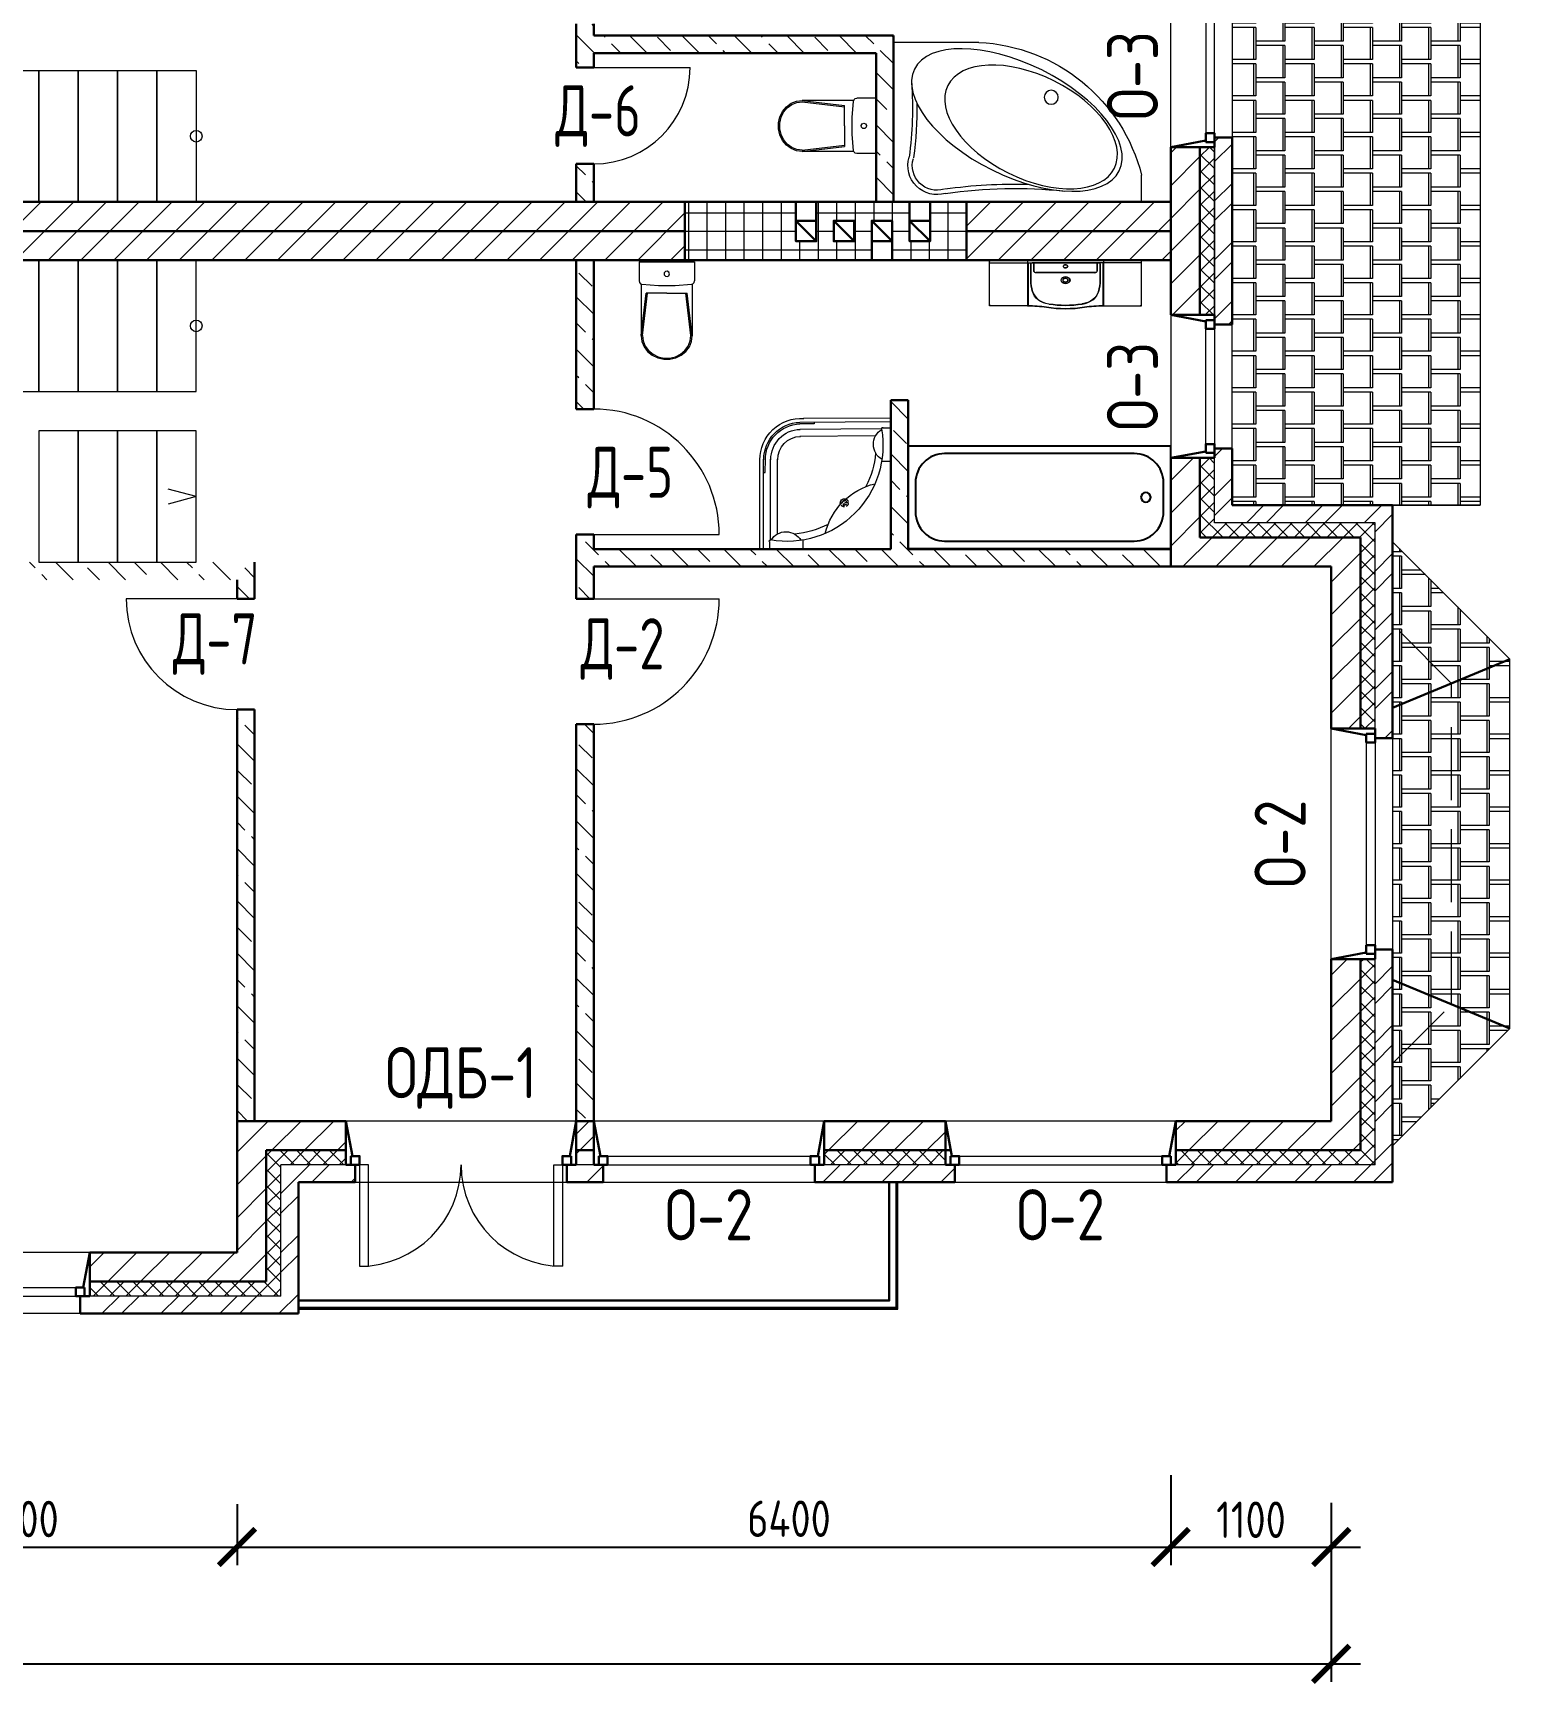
# Model space of a CAD drawing. Header units: millimetres. Extents: x -56498 to 234605, y -296269 to -29969.
# Drawn here: x 86183 to 96307, y -258369 to -247053 of the extents above; entities that cross this region are included whole.
import ezdxf
from ezdxf.enums import TextEntityAlignment as Align

# ---------------------------------------------------------------- set-up
doc = ezdxf.new("R2010")
doc.units = ezdxf.units.MM
doc.header["$LTSCALE"] = 100
doc.header["$PDMODE"] = 35
doc.linetypes.add('GOST2.303 4', pattern=[7, 5, -2, 0])
doc.linetypes.add('HIDDEN', pattern=[0.375, 0.25, -0.125])
for name, color, linetype, lineweight in [('0.3', 7, 'Continuous', 30), ('Примітки 0.09', 200, 'Continuous', 9), ('Розміри 0.09', 5, 'Continuous', 9), ('Сантехника', 3, 'Continuous', 25), ('Сантехніка 0.18', 92, 'Continuous', 18), ('Тонкі 0.18', 142, 'Continuous', 18), ('Штрихові 0.18', 7, 'GOST2.303 4', 18), ('Штрихування 0.09', 253, 'Continuous', 9)]:
    doc.layers.add(name, color=color, linetype=linetype, lineweight=lineweight)
doc.styles.add('GOST 2.304', font='CS_Gost2304.shx')
doc.styles.add('SPDS', font='SPDS.shx', dxfattribs={"width": 0.9})
doc.dimstyles.new('SPDS', dxfattribs={"dimscale": 100, "dimtxt": 2.5, "dimasz": 2.5, "dimexe": 1.25, "dimexo": 0.625, "dimtad": 1, "dimrnd": 0.001, "dimtxsty": 'GOST 2.304', "dimblk": 'ARCHTICK', "dimcen": 2.5, "dimdle": 2, "dimadec": 0, "dimazin": 2, "dimtfac": 0.75, "dimtmove": 1, "dimatfit": 3, "dimfxl": 0, "dimtolj": 1, "dimarcsym": 0})
pattern_1 = [(45, (-1000, -118800), (-112.2532, 112.2532), [])]
pattern_2 = [(135, (-1000, -118800), (-179.60512, -179.60512), []), (135, (-1000, -118620.4), (-179.60512, -179.60512), [127, -63.5])]
pattern_3 = [(45, (-1000, -118800), (-56.1266, 56.1266), []), (135, (-1000, -118800), (-56.1266, -56.1266), [])]
pattern_4 = [(45, (-1000, -118800), (-202.05576, 202.05576), []), (45, (-865.3, -118800), (-202.05576, 202.05576), [])]
pattern_5 = [(270, (212164.58, -148515), (-200, -125), [220, -30]), (270, (212149.58, -148515), (-200, -125), [220, -30]), (180, (212164.58, -148735), (-200, 125), [200, -200]), (180, (212164.58, -148765), (-200, 125), [200, -200])]

# ---------------------------------------------------------------- blocks, each defined once
blk = doc.blocks.new('K10-9')
blk.add_lwpolyline([(0, 0), (0, 700), (1800, 700), (1800, 0)], close=True)
for points in [[(50, 250), (50, 450, -0.414214), (250, 650), (1550, 650, -0.414214), (1750, 450), (1750, 345, -0.414214)], [(1750, 342), (1750, 250, -0.414214), (1550, 50), (250, 50, -0.414214), (50, 250)]]:
    blk.add_lwpolyline(points, format="xyb")
blk.add_circle((1629, 350), 33.3)
blk = doc.blocks.new('symb 2D VAN Unitaz PODV-01 PLN')
for p, q in [((0, 190), (132, 190)), ((0, -190), (0, 190)), ((154, 175), (507, 175)), ((506, 175), (216, 141)), ((506, 166), (216, 132)), ((216, 0), (216, 141)), ((216, 0), (216, -141)), ((0, -190), (132, -190)), ((154, -175), (507, -175)), ((506, -166), (216, -132)), ((506, -175), (216, -141))]:
    blk.add_line(p, q)
for points in [[(155, 170), (151, 180), (143, 187), (132, 190)], [(155, -170), (163, -57), (163, 57), (155, 170)], [(506, -166), (543, -161), (578, -147), (609, -124), (634, -94), (651, -59), (660, -20), (660, 20), (651, 59), (634, 94), (609, 124), (578, 147), (543, 161), (506, 166)], [(507, -175), (546, -170), (583, -155), (615, -131), (641, -99), (659, -62), (669, -21), (669, 21), (659, 62), (641, 99), (615, 131), (583, 155), (546, 170), (507, 175)], [(132, -190), (143, -187), (151, -180), (155, -170)]]:
    blk.add_lwpolyline(points)
blk.add_lwpolyline([(84, 18), (72, 14), (65, 3), (67, -9), (77, -17), (90, -17), (100, -9), (102, 3), (96, 14)], close=True)
blk = doc.blocks.new('s_09')
at = {"color": 0, "lineweight": 0}
for p, q in [((-389, 0), (389, 0)), ((-389, 0), (389, 0)), ((-391, -312), (-391, -2)), ((-391, -312), (-391, -2)), ((-387, -18), (359, -17)), ((-126, -18), (-126, -310)), ((-107, -137), (-107, -24)), ((-87, -74), (-87, -24)), ((332, -85), (-71, -85)), ((348, -24), (348, -73)), ((368, -24), (368, -137)), ((391, -1), (391, -311)), ((391, -1), (391, -311)), ((-130, -313), (-389, -313)), ((-130, -313), (-389, -313))]:
    blk.add_line(p, q, dxfattribs=at)
at = {"color": 0, "lineweight": 0, "extrusion": (0, 0, -1)}
for centre, major_axis, start_param, end_param in [((-389, -2), (2.17, 0), 3.141593, 4.712389), ((-389, -2), (2.17, 0), 3.141593, 4.712389), ((-385, -5), (2.17, 0), 3.141593, 4.712389), ((-98, -24), (8.69, 0.01), 3.141593, 4.712389), ((-96, -24), (8.69, 0.01), -1.570796, 0), ((-71, -74), (15.6, 0), 1.570796, 3.141593), ((130, -42), (15.2, 0), 3.141593, 9.424778), ((332, -73), (15.6, 0), 0, 1.570796), ((356, -24), (8.69, 0.01), 3.141593, 4.712389), ((359, -24), (8.69, 0.01), 4.712389, 6.283185), ((393, -137), (500, 0), 2.930161, 3.141593), ((48, -193), (147, 0), 1.78252, 2.930161), ((130, -137), (30.4, 0), 3.141593, 9.424778), ((130, -137), (17.4, 0), 3.141593, 9.424778), ((213, -192), (147, 0), 0.211432, 1.359073), ((-132, -137), (500, 0), 0, 0.211432), ((-389, -312), (2.17, 0), 1.570796, 3.141593), ((-389, -312), (2.17, 0), 1.570796, 3.141593), ((-384, -308), (2.17, 0), 1.570796, 3.141593), ((-130, -807), (659, 0), -1.570796, -1.371459), ((-130, -807), (659, 0), -1.570796, -1.371459), ((130, 162), (659, 0), 1.371459, 1.770134), ((130, 162), (659, 0), 1.371459, 1.770134), ((130, 95), (539, 0), 1.359073, 1.78252), ((392, -807), (659, 0), 4.513052, 4.7091), ((392, -807), (659, 0), 4.513052, 4.7091), ((385, -308), (2.17, 0), 0, 1.560992), ((389, -311), (2.17, 0), 0, 1.567507), ((389, -311), (2.17, 0), 0, 1.567507)]:
    blk.add_ellipse(centre, major_axis=major_axis, ratio=0.750374, start_param=start_param, end_param=end_param, dxfattribs=at)
blk = doc.blocks.new('A$C4AAB7A9B')
at = {"linetype": 'Continuous'}
for p, q in [((0, 897), (596, 895)), ((0, 0), (0, 897)), ((0, 871), (622, 868)), ((52, 831), (0, 831)), ((61, 823), (621, 820)), ((524, 870), (524, 857)), ((524, 857), (622, 857)), ((103, 775), (621, 772)), ((61, 602), (0, 602)), ((775, 103), (774, 615)), ((823, 61), (822, 615)), ((859, 524), (858, 615)), ((871, 0), (870, 615)), ((897, 0), (896, 615)), ((870, 524), (859, 524)), ((317, 344), (317, 333)), ((344, 317), (333, 317)), ((602, 61), (602, 0)), ((831, 52), (831, 0)), ((0, 0), (897, 0))]:
    blk.add_line(p, q, dxfattribs=at)
at = {"linetype": 'HIDDEN'}
for p, q in [((289, 317), (333, 317)), ((317, 289), (317, 333))]:
    blk.add_line(p, q, dxfattribs=at)
at = {"linetype": 'Continuous'}
for radius in [1.536381458572577e-11, 1.71772669036928e-11]:
    blk.add_circle((317, 317), radius, dxfattribs=at)
for centre, radius, start, end in [((710, 710), 658, 170.1218, 279.8874), ((54, 825), 6.99, 343.4397, 108.6657), ((-1, 717), 119, 299.8002, 59.0743), ((613, 612), 283, 359.7994, 93.591), ((614, 613), 207, 359.7202, 88.3907), ((614, 613), 244, 359.7202, 88.3907), ((614, 613), 255, 359.7202, 88.3907), ((614, 613), 159, 359.7202, 88.3907), ((710, 710), 610, 184.9964, 207.5101), ((0, 0), 460, 13.3198, 76.6788), ((317, 317), 27.7, 338.8133, 111.1867), ((317, 317), 16.8, 359.0582, 90.9418), ((710, 710), 610, 242.4884, 264.9996), ((717, -1), 119, 30.9257, 150.1998), ((825, 54), 6.99, 341.3343, 106.5603)]:
    blk.add_arc(centre, radius, start, end, dxfattribs=at)
at = {"linetype": 'HIDDEN'}
for radius, start, end in [(27.7, 111.1867, 338.8133), (16.8, 90.9418, 359.0582)]:
    blk.add_arc((317, 317), radius, start, end, dxfattribs=at)
blk = doc.blocks.new('s_riho')
for p, q in [((0, 1400), (0, 0)), ((0, 1400), (150, 1400)), ((900, 481.2), (900, 0)), ((0, 0), (900, 0))]:
    blk.add_line(p, q)
blk.add_circle((590, 890), 39.5)
for centre, radius, start, end in [((-94.5, 435), 995.5, 2.66113, 75.7857), ((-2691.1, 682.6), 2766.5, 351.90597, 5.80621), ((-2691.1, 682.6), 2791.5, 351.90597, 1.5857), ((204.5, 244.6), 164, 162.7961, 286.89884), ((204.5, 244.6), 139, 162.7961, 286.89884), ((529.8, -1945), 2076.6, 89.24614, 97.77654), ((529.8, -1945), 2051.6, 86.02724, 97.77654)]:
    blk.add_arc(centre, radius, start, end)
for centre, major_axis, ratio in [((462.1, 696), (287.1, -577.6), 0.488372), ((422.9, 776.3), (233.7, -470.1), 0.552381)]:
    blk.add_ellipse(centre, major_axis=major_axis, ratio=ratio)
blk = doc.blocks.new('_ArchTick')
at = {"color": 0, "linetype": 'ByBlock', "const_width": 0.15}
blk.add_lwpolyline([(-0.5, -0.5), (0.5, 0.5)], dxfattribs=at)
blk = doc.blocks.new('*D354')
at = {"layer": 'Defpoints', "color": 0, "transparency": 16777216}
for p in [(87582, -257074), (84582, -257093), (87582, -257430)]:
    blk.add_point(p, dxfattribs=at)
at = {"layer": 'Розміри 0.09', "color": 0, "lineweight": -2, "transparency": 16777216}
for p, q in [((84582, -257155), (84582, -257555)), ((87582, -257136), (87582, -257555)), ((84382, -257430), (87782, -257430))]:
    blk.add_line(p, q, dxfattribs=at)
at = {"layer": 'Розміри 0.09', "color": 0, "lineweight": -2, "transparency": 16777216, "xscale": 250, "yscale": 250, "zscale": 250, "rotation": 180}
blk.add_blockref('_ArchTick', (84582, -257430), dxfattribs=at)
at = {"layer": 'Розміри 0.09', "color": 0, "lineweight": -2, "transparency": 16777216, "xscale": 250, "yscale": 250, "zscale": 250}
blk.add_blockref('_ArchTick', (87582, -257430), dxfattribs=at)
at = {"layer": 'Розміри 0.09', "color": 0, "transparency": 16777216, "insert": (86082, -257238), "char_height": 250, "attachment_point": 5, "style": 'GOST 2.304'}
blk.add_mtext('\\A1;3000', dxfattribs=at)
blk = doc.blocks.new('*D355')
at = {"layer": 'Defpoints', "color": 0, "transparency": 16777216}
for p in [(93982, -256874), (87582, -257074), (93982, -257430)]:
    blk.add_point(p, dxfattribs=at)
at = {"layer": 'Розміри 0.09', "color": 0, "lineweight": -2, "transparency": 16777216}
for p, q in [((93982, -256937), (93982, -257555)), ((87582, -257136), (87582, -257555)), ((87382, -257430), (94182, -257430))]:
    blk.add_line(p, q, dxfattribs=at)
at = {"layer": 'Розміри 0.09', "color": 0, "lineweight": -2, "transparency": 16777216, "xscale": 250, "yscale": 250, "zscale": 250, "rotation": 180}
blk.add_blockref('_ArchTick', (87582, -257430), dxfattribs=at)
at = {"layer": 'Розміри 0.09', "color": 0, "lineweight": -2, "transparency": 16777216, "xscale": 250, "yscale": 250, "zscale": 250}
blk.add_blockref('_ArchTick', (93982, -257430), dxfattribs=at)
at = {"layer": 'Розміри 0.09', "color": 0, "transparency": 16777216, "insert": (91365, -257236), "char_height": 250, "attachment_point": 5, "style": 'GOST 2.304'}
blk.add_mtext('\\A1;6400', dxfattribs=at)
blk = doc.blocks.new('*D356')
at = {"layer": 'Defpoints', "color": 0, "transparency": 16777216}
for p in [(93982, -256874), (95082, -257066), (95082, -257430)]:
    blk.add_point(p, dxfattribs=at)
at = {"layer": 'Розміри 0.09', "color": 0, "lineweight": -2, "transparency": 16777216}
for p, q in [((93982, -256937), (93982, -257555)), ((95082, -257128), (95082, -257555)), ((93782, -257430), (95282, -257430))]:
    blk.add_line(p, q, dxfattribs=at)
at = {"layer": 'Розміри 0.09', "color": 0, "lineweight": -2, "transparency": 16777216, "xscale": 250, "yscale": 250, "zscale": 250, "rotation": 180}
blk.add_blockref('_ArchTick', (93982, -257430), dxfattribs=at)
at = {"layer": 'Розміри 0.09', "color": 0, "lineweight": -2, "transparency": 16777216, "xscale": 250, "yscale": 250, "zscale": 250}
blk.add_blockref('_ArchTick', (95082, -257430), dxfattribs=at)
at = {"layer": 'Розміри 0.09', "color": 0, "transparency": 16777216, "insert": (94532, -257243), "char_height": 250, "attachment_point": 5, "style": 'GOST 2.304'}
blk.add_mtext('\\A1;1100', dxfattribs=at)
blk = doc.blocks.new('*D357')
at = {"layer": 'Defpoints', "color": 0, "transparency": 16777216}
for p in [(74082, -257430), (95082, -257430), (95082, -258230)]:
    blk.add_point(p, dxfattribs=at)
at = {"layer": 'Розміри 0.09', "color": 0, "lineweight": -2, "transparency": 16777216}
for p, q in [((74082, -257493), (74082, -258355)), ((95082, -257493), (95082, -258355)), ((73882, -258230), (95282, -258230))]:
    blk.add_line(p, q, dxfattribs=at)
at = {"layer": 'Розміри 0.09', "color": 0, "lineweight": -2, "transparency": 16777216, "xscale": 250, "yscale": 250, "zscale": 250, "rotation": 180}
blk.add_blockref('_ArchTick', (74082, -258230), dxfattribs=at)
at = {"layer": 'Розміри 0.09', "color": 0, "lineweight": -2, "transparency": 16777216, "xscale": 250, "yscale": 250, "zscale": 250}
blk.add_blockref('_ArchTick', (95082, -258230), dxfattribs=at)
at = {"layer": 'Розміри 0.09', "color": 0, "transparency": 16777216, "insert": (83966, -258033), "char_height": 250, "attachment_point": 5, "style": 'GOST 2.304'}
blk.add_mtext('\\A1;21000', dxfattribs=at)

msp = doc.modelspace()

# ---------------------------------------------------------------- hatches: boundary and pattern name
at = {"layer": 'Штрихування 0.09'}
h = msp.add_hatch(dxfattribs=at)
h.set_pattern_fill('ANSI31', color=256, scale=50, style=0)
h.set_pattern_definition(pattern_1)
h.paths.add_polyline_path([(84582.29, -246220.359), (84382.29, -246220.359), (84382.29, -247040.359), (84382.29, -247310.359), (84382.29, -248210.359), (83482.29, -248210.359), (83212.29, -248210.359), (82942.29, -248210.359), (82672.29, -248210.359), (82402.29, -248210.359), (82132.29, -248210.359), (81862.29, -248210.359), (81852.29, -248210.359), (80462.29, -248210.359), (80462.29, -248410.359), (84582.29, -248410.359)])
h.paths.add_polyline_path([(84582.29, -248410.359), (80462.29, -248410.359), (80462.29, -248610.359), (84382.29, -248610.359), (84382.29, -249510.359), (84382.29, -249780.359), (84382.29, -250600.329), (84582.29, -250600.329)])
h.paths.add_polyline_path([(90652.29, -248610.359), (90652.29, -248410.359), (84582.29, -248410.359), (84582.29, -250600.329), (84782.29, -250600.329), (84782.29, -248610.359)])
h.paths.add_polyline_path([(90652.29, -248410.359), (90652.29, -248210.359), (84782.29, -248210.359), (84782.29, -246220.359), (84582.29, -246220.359), (84582.29, -248410.359)])
h = msp.add_hatch(dxfattribs=at)
h.set_pattern_fill('SQSHNGLE', color=256, scale=500, angle=270, style=0, pattern_type=2)
h.set_pattern_definition(pattern_5)
h.paths.add_polyline_path([(94402.29, -246920.359), (94402.29, -246530.359), (96102.29, -246530.359), (96102.29, -250290.359), (95502.29, -250290.359), (94402.29, -250290.359), (94402.29, -249900.359), (94402.29, -249050.359), (94402.29, -247770.359)])
h = msp.add_hatch(dxfattribs=at)
h.set_pattern_fill('ANSI33', color=256, scale=40, angle=90, style=0)
h.set_pattern_definition(pattern_2)
h.paths.add_polyline_path([(92082.292, -247070.359), (90027.292, -247070.359), (90027.292, -246990.359), (89907.292, -246990.359), (89907.292, -247290.359), (90027.292, -247290.359), (90027.292, -247190.359), (91962.292, -247190.359), (91962.292, -248210.359), (92082.292, -248210.359)])
h = msp.add_hatch(dxfattribs=at)
h.set_pattern_fill('ANSI32', color=256, scale=30, style=0)
h.set_pattern_definition(pattern_4)
h.paths.add_polyline_path([(94402.29, -247770.359), (94282.29, -247770.359), (94282.29, -247800.359), (94282.29, -247835.359), (94282.29, -249050.359), (94402.29, -249050.359)])
h = msp.add_hatch(dxfattribs=at)
h.set_pattern_fill('ANSI31', color=256, scale=50, style=0)
h.set_pattern_definition(pattern_1)
h.paths.add_polyline_path([(94182.29, -247835.359), (93982.29, -247835.359), (93982.29, -248985.359), (94182.29, -248985.359)])
h = msp.add_hatch(dxfattribs=at)
h.set_pattern_fill('ANSI37', color=256, scale=25, style=0)
h.set_pattern_definition(pattern_3)
h.paths.add_polyline_path([(94282.29, -247835.359), (94182.29, -247835.359), (94182.29, -248985.359), (94282.29, -248985.359)])
h = msp.add_hatch(dxfattribs=at)
h.set_pattern_fill('ANSI33', color=256, scale=40, angle=90, style=0)
h.set_pattern_definition(pattern_2)
h.paths.add_polyline_path([(90027.292, -247950.359), (89907.292, -247950.359), (89907.292, -248210.359), (90027.292, -248210.359)])
h = msp.add_hatch(dxfattribs=at)
h.set_pattern_fill('NET', color=256, scale=40, style=0)
h.paths.add_polyline_path([(90902.29, -248210.359), (90652.29, -248210.359), (90652.29, -248410.359), (90902.29, -248410.359)])
h.paths.add_polyline_path([(90902.29, -248410.359), (90652.29, -248410.359), (90652.29, -248610.359), (90902.29, -248610.359)])
h.paths.add_polyline_path([(92582.29, -248210.359), (92332.29, -248210.359), (92332.29, -248340.359), (92332.29, -248480.359), (92192.29, -248480.359), (92192.29, -248340.359), (92192.29, -248210.359), (92082.292, -248210.359), (91552.29, -248210.359), (91552.29, -248340.359), (91552.29, -248480.359), (91412.29, -248480.359), (91412.29, -248340.359), (91412.29, -248210.359), (90902.29, -248210.359), (90902.29, -248610.359), (91932.29, -248610.359), (91932.29, -248480.359), (91932.29, -248340.359), (92072.29, -248340.359), (92072.29, -248480.359), (92072.29, -248610.359), (92582.29, -248610.359)])
h.paths.add_polyline_path([(91812.29, -248340.359), (91812.29, -248480.359), (91672.29, -248480.359), (91672.29, -248340.359)], flags=16)
h = msp.add_hatch(dxfattribs=at)
h.set_pattern_fill('ANSI31', color=256, scale=50, style=0)
h.set_pattern_definition(pattern_1)
h.paths.add_polyline_path([(93982.29, -248210.359), (92582.29, -248210.359), (92582.29, -248410.359), (93982.29, -248410.359)])
h.paths.add_polyline_path([(93982.29, -248410.359), (92582.29, -248410.359), (92582.29, -248610.359), (93982.29, -248610.359)])
h = msp.add_hatch(dxfattribs=at)
h.set_pattern_fill('ANSI33', color=256, scale=40, angle=90, style=0)
h.set_pattern_definition(pattern_2)
h.paths.add_polyline_path([(90027.292, -248610.359), (89907.292, -248610.359), (89907.292, -249630.359), (90027.292, -249630.359)])
h = msp.add_hatch(dxfattribs=at)
h.set_pattern_fill('ANSI33', color=256, scale=40, angle=90, style=0)
h.set_pattern_definition(pattern_2)
h.paths.add_polyline_path([(93982.29, -250590.359), (92182.29, -250590.359), (92182.29, -249570.359), (92062.29, -249570.359), (92062.29, -250590.359), (90027.292, -250590.359), (90027.292, -250490.359), (89907.292, -250490.359), (89907.292, -250930.359), (90027.292, -250930.359), (90027.292, -250710.359), (93982.29, -250710.359)])
h = msp.add_hatch(dxfattribs=at)
h.set_pattern_fill('ANSI32', color=256, scale=30, style=0)
h.set_pattern_definition(pattern_4)
h.paths.add_polyline_path([(95502.29, -250290.359), (94402.29, -250290.359), (94402.29, -249900.359), (94282.29, -249900.359), (94282.29, -249930.359), (94282.29, -249965.359), (94282.29, -250410.359), (95382.29, -250410.359), (95382.29, -251820.359), (95382.29, -251885.359), (95502.29, -251885.359)])
h = msp.add_hatch(dxfattribs=at)
h.set_pattern_fill('ANSI31', color=256, scale=50, style=0)
h.set_pattern_definition(pattern_1)
h.paths.add_polyline_path([(95282.29, -250510.359), (94182.29, -250510.359), (94182.29, -249965.359), (93982.29, -249965.359), (93982.29, -250590.359), (93982.29, -250710.359), (95082.29, -250710.359), (95082.29, -251820.359), (95282.29, -251820.359)])
h = msp.add_hatch(dxfattribs=at)
h.set_pattern_fill('ANSI37', color=256, scale=25, style=0)
h.set_pattern_definition(pattern_3)
h.paths.add_polyline_path([(95382.29, -250410.359), (94282.29, -250410.359), (94282.29, -249965.359), (94182.29, -249965.359), (94182.29, -250510.359), (95282.29, -250510.359), (95282.29, -251820.359), (95382.29, -251820.359)])
h = msp.add_hatch(dxfattribs=at)
h.set_pattern_fill('SQSHNGLE', color=256, scale=500, angle=270, style=0, pattern_type=2)
h.set_pattern_definition(pattern_5)
h.paths.add_polyline_path([(95502.29, -251885.359), (95502.29, -251105.397), (95907.284, -251510.399), (95907.284, -253710.318), (95502.29, -254115.32), (95502.29, -253335.359)])
h.paths.add_polyline_path([(95907.284, -251510.399), (95502.29, -251105.397), (95502.29, -250539.706), (96307.284, -251344.716), (96307.284, -253876.001), (95502.29, -254681.011), (95502.29, -254115.32), (95907.284, -253710.318)])
h = msp.add_hatch(dxfattribs=at)
h.set_pattern_fill('ANSI33', color=256, scale=40, angle=90, style=0)
h.set_pattern_definition(pattern_2)
h.paths.add_polyline_path([(87702.29, -250680.359), (87312.29, -250680.359), (87312.29, -250690.359), (85829.29, -250690.359), (85796.29, -250800.359), (87582.29, -250800.359), (87582.29, -250930.359), (87702.29, -250930.359)])
h.paths.add_polyline_path([(85679.29, -250690.359), (84782.29, -250690.359), (84782.29, -250800.359), (85646.29, -250800.359)])
h.paths.add_polyline_path([(85682.29, -250680.359), (84782.29, -250680.359), (84782.29, -250690.359), (85679.29, -250690.359)])
h.paths.add_polyline_path([(85832.29, -250680.359), (85682.29, -250680.359), (85679.29, -250690.359), (85829.29, -250690.359)])
h.paths.add_polyline_path([(85829.29, -250690.359), (85679.29, -250690.359), (85646.29, -250800.359), (85796.29, -250800.359)])
h.paths.add_polyline_path([(87312.29, -250680.359), (85832.29, -250680.359), (85829.29, -250690.359), (87312.29, -250690.359)], flags=17)
h = msp.add_hatch(dxfattribs=at)
h.set_pattern_fill('ANSI33', color=256, scale=40, angle=90, style=0)
h.set_pattern_definition(pattern_2)
h.paths.add_polyline_path([(87702.29, -251690.359), (87582.29, -251690.359), (87582.29, -254510.359), (87702.29, -254510.359)])
h = msp.add_hatch(dxfattribs=at)
h.set_pattern_fill('ANSI33', color=256, scale=40, angle=90, style=0)
h.set_pattern_definition(pattern_2)
h.paths.add_polyline_path([(90027.292, -251790.359), (89907.292, -251790.359), (89907.292, -254510.359), (90027.292, -254510.359)])
h = msp.add_hatch(dxfattribs=at)
h.set_pattern_fill('ANSI32', color=256, scale=30, style=0)
h.set_pattern_definition(pattern_4)
h.paths.add_polyline_path([(95502.29, -253335.359), (95382.29, -253335.359), (95382.29, -253365.359), (95382.29, -253400.359), (95382.29, -254810.359), (94017.289, -254810.359), (93952.289, -254810.359), (93952.289, -254930.359), (95502.29, -254930.359)])
h = msp.add_hatch(dxfattribs=at)
h.set_pattern_fill('ANSI31', color=256, scale=50, style=0)
h.set_pattern_definition(pattern_1)
h.paths.add_polyline_path([(95282.29, -253400.359), (95082.29, -253400.359), (95082.29, -254510.359), (94017.289, -254510.359), (94017.289, -254710.359), (95282.29, -254710.359)])
h = msp.add_hatch(dxfattribs=at)
h.set_pattern_fill('ANSI37', color=256, scale=25, style=0)
h.set_pattern_definition(pattern_3)
h.paths.add_polyline_path([(95382.29, -253400.359), (95282.29, -253400.359), (95282.29, -254710.359), (94017.289, -254710.359), (94017.289, -254810.359), (95382.29, -254810.359)])
h = msp.add_hatch(dxfattribs=at)
h.set_pattern_fill('ANSI31', color=256, scale=50, style=0)
h.set_pattern_definition(pattern_1)
h.paths.add_polyline_path([(87782.29, -254710.359), (88327.29, -254710.359), (88327.29, -254510.359), (87582.29, -254510.359), (87582.29, -255410.359), (86572.29, -255410.359), (86572.29, -255610.359), (87782.29, -255610.359)])
h = msp.add_hatch(dxfattribs=at)
h.set_pattern_fill('ANSI32', color=256, scale=30, style=0)
h.set_pattern_definition(pattern_4)
h.paths.add_polyline_path([(90092.292, -254810.359), (90062.292, -254810.359), (90027.292, -254810.359), (89842.29, -254810.359), (89842.29, -254930.359), (90092.292, -254930.359)])
h.paths.add_polyline_path([(90027.292, -254710.359), (89907.29, -254710.359), (89907.29, -254810.359), (90027.292, -254810.359)])
h.paths.add_polyline_path([(90027.292, -254510.359), (89907.29, -254510.359), (89907.29, -254710.359), (90027.292, -254710.359)])
h = msp.add_hatch(dxfattribs=at)
h.set_pattern_fill('ANSI31', color=256, scale=50, style=0)
h.set_pattern_definition(pattern_1)
h.paths.add_polyline_path([(92437.286, -254510.359), (91607.292, -254510.359), (91607.292, -254710.359), (92437.286, -254710.359)])
h = msp.add_hatch(dxfattribs=at)
h.set_pattern_fill('ANSI32', color=256, scale=30, style=0)
h.set_pattern_definition(pattern_4)
h.paths.add_polyline_path([(88002.29, -254930.359), (88392.29, -254930.359), (88392.29, -254810.359), (88362.29, -254810.359), (88327.29, -254810.359), (87882.29, -254810.359), (87882.29, -255710.359), (86572.29, -255710.359), (86507.29, -255710.359), (86507.29, -255830.359), (88002.29, -255830.359)])
h = msp.add_hatch(dxfattribs=at)
h.set_pattern_fill('ANSI37', color=256, scale=25, style=0)
h.set_pattern_definition(pattern_3)
h.paths.add_polyline_path([(87882.29, -254810.359), (88327.29, -254810.359), (88327.29, -254710.359), (87782.29, -254710.359), (87782.29, -255610.359), (86572.29, -255610.359), (86572.29, -255710.359), (87882.29, -255710.359)])
h = msp.add_hatch(dxfattribs=at)
h.set_pattern_fill('ANSI32', color=256, scale=30, style=0)
h.set_pattern_definition(pattern_4)
h.paths.add_polyline_path([(92502.286, -254810.359), (92472.286, -254810.359), (92437.286, -254810.359), (91542.292, -254810.359), (91542.292, -254930.359), (92502.286, -254930.359)])
h = msp.add_hatch(dxfattribs=at)
h.set_pattern_fill('ANSI37', color=256, scale=25, style=0)
h.set_pattern_definition(pattern_3)
h.paths.add_polyline_path([(92437.286, -254710.359), (91607.292, -254710.359), (91607.292, -254810.359), (92437.286, -254810.359)])

# ---------------------------------------------------------------- linework, layer by layer
at = {"layer": '0.3'}
for p, q in [((89907.292, -247290.359), (89907.292, -246990.359)), ((90027.292, -247070.359), (90027.292, -246990.359)), ((90027.292, -247070.359), (92082.292, -247070.359)), ((92082.292, -247070.359), (92082.292, -248210.359)), ((90027.292, -247290.359), (90027.292, -247190.359)), ((90027.292, -247190.359), (91962.292, -247190.359)), ((90027.292, -247290.359), (90027.292, -247190.359)), ((91962.292, -247190.359), (91962.292, -248210.359)), ((89907.292, -247290.359), (90027.292, -247290.359)), ((94222.29, -247790.359), (93982.29, -247835.359)), ((94402.29, -247770.359), (94282.29, -247770.359)), ((94282.29, -247835.359), (94282.29, -247770.359)), ((94402.29, -249050.359), (94402.29, -247770.359)), ((94402.29, -247770.359), (94402.29, -249050.359)), ((93982.29, -248985.359), (93982.29, -247835.359)), ((93982.29, -247835.359), (93982.29, -248985.359)), ((93982.29, -247835.359), (94282.29, -247835.359)), ((94182.29, -248985.359), (94182.29, -247835.359)), ((94182.29, -247835.359), (94182.29, -248985.359)), ((89907.292, -248210.359), (89907.292, -247950.359)), ((89907.292, -247950.359), (90027.292, -247950.359)), ((90027.292, -248210.359), (90027.292, -247950.359)), ((84782.29, -248210.359), (93982.29, -248210.359)), ((84782.29, -248210.359), (93982.29, -248210.359)), ((90652.29, -248210.359), (90652.29, -248610.359)), ((91412.29, -248210.359), (91412.29, -248340.359)), ((91552.29, -248210.359), (91552.29, -248340.359)), ((92192.29, -248210.359), (92192.29, -248340.359)), ((92332.29, -248210.359), (92332.29, -248340.359)), ((92582.29, -248210.359), (92582.29, -248610.359)), ((84582.29, -248410.359), (90652.29, -248410.359)), ((91932.29, -248480.359), (91932.29, -248610.359)), ((92072.29, -248480.359), (92072.29, -248610.359)), ((92582.29, -248410.359), (93982.29, -248410.359)), ((84782.29, -248610.359), (93982.29, -248610.359)), ((84782.29, -248610.359), (93982.29, -248610.359)), ((89907.292, -248610.359), (89907.292, -249630.359)), ((90027.292, -248610.359), (90027.292, -249630.359)), ((93982.29, -248985.359), (94282.29, -248985.359)), ((94222.29, -249030.359), (93982.29, -248985.359)), ((94282.29, -248985.359), (94282.29, -249050.359)), ((94402.29, -249050.359), (94282.29, -249050.359)), ((92062.29, -250590.359), (92062.29, -249570.359)), ((92062.29, -249570.359), (92182.29, -249570.359)), ((92182.29, -250590.359), (92182.29, -249570.359)), ((89907.292, -249630.359), (90027.292, -249630.359)), ((94222.29, -249920.359), (93982.29, -249965.359)), ((94402.29, -249900.359), (94282.29, -249900.359)), ((94282.29, -249965.359), (94282.29, -249900.359)), ((94402.29, -250290.359), (94402.29, -249900.359)), ((93982.29, -250710.359), (93982.29, -249965.359)), ((93982.29, -249965.359), (94282.29, -249965.359)), ((94182.29, -250510.359), (94182.29, -249965.359)), ((95502.29, -250290.359), (94402.29, -250290.359)), ((95502.29, -251885.359), (95502.29, -250290.359)), ((89907.292, -250490.359), (89907.292, -250930.359)), ((89907.292, -250490.359), (90027.292, -250490.359)), ((90027.292, -250490.359), (90027.292, -250590.359)), ((95282.29, -250510.359), (94182.29, -250510.359)), ((95282.29, -251820.359), (95282.29, -250510.359)), ((90027.292, -250590.359), (92062.29, -250590.359)), ((92182.29, -250590.359), (93982.29, -250590.359)), ((87702.29, -250680.359), (87702.29, -250930.359)), ((90027.292, -250710.359), (93982.29, -250710.359)), ((90027.292, -250710.359), (90027.292, -250930.359)), ((95082.29, -250710.359), (93982.29, -250710.359)), ((95082.29, -251820.359), (95082.29, -250710.359)), ((87582.29, -250800.359), (87582.29, -250930.359)), ((87702.29, -250930.359), (87582.29, -250930.359)), ((89907.292, -250930.359), (90027.292, -250930.359)), ((96307.284, -251344.716), (95502.29, -251678.151)), ((87582.29, -251690.359), (87582.29, -254510.359)), ((87702.29, -251690.359), (87582.29, -251690.359)), ((87702.29, -251690.359), (87702.29, -254510.359)), ((89907.292, -251790.359), (89907.292, -254510.359)), ((89907.292, -251790.359), (90027.292, -251790.359)), ((90027.292, -251790.359), (90027.292, -254510.359)), ((95082.29, -251820.359), (95382.29, -251820.359)), ((95322.29, -251865.359), (95082.29, -251820.359)), ((95382.29, -251820.359), (95382.29, -251885.359)), ((95502.29, -251885.359), (95382.29, -251885.359)), ((95502.29, -253335.359), (95382.29, -253335.359)), ((95382.29, -253400.359), (95382.29, -253335.359)), ((95502.29, -254930.359), (95502.29, -253335.359)), ((95322.29, -253355.359), (95082.29, -253400.359)), ((95082.29, -254510.359), (95082.29, -253400.359)), ((95082.29, -253400.359), (95382.29, -253400.359)), ((95282.29, -254710.359), (95282.29, -253400.359)), ((96307.284, -253876.001), (95502.29, -253542.566)), ((88327.29, -254510.359), (87582.29, -254510.359)), ((87582.29, -255410.359), (87582.29, -254510.359)), ((88327.29, -254510.359), (88327.29, -254810.359)), ((88372.29, -254750.359), (88327.29, -254510.359)), ((89862.29, -254750.359), (89907.29, -254510.359)), ((90027.292, -254510.359), (89907.29, -254510.359)), ((89907.29, -254510.359), (89907.29, -254810.359)), ((90027.292, -254510.359), (90027.292, -254810.359)), ((90072.292, -254750.359), (90027.292, -254510.359)), ((91562.292, -254750.359), (91607.292, -254510.359)), ((92437.286, -254510.359), (91607.292, -254510.359)), ((91607.292, -254510.359), (91607.292, -254810.359)), ((92437.286, -254510.359), (92437.286, -254810.359)), ((92482.286, -254750.359), (92437.286, -254510.359)), ((93972.289, -254750.359), (94017.289, -254510.359)), ((95082.29, -254510.359), (94017.289, -254510.359)), ((94017.289, -254510.359), (94017.289, -254810.359)), ((88327.29, -254710.359), (87782.29, -254710.359)), ((87782.29, -255610.359), (87782.29, -254710.359)), ((88327.29, -254810.359), (88392.29, -254810.359)), ((88392.29, -254930.359), (88392.29, -254810.359)), ((89842.29, -254930.359), (89842.29, -254810.359)), ((89907.29, -254810.359), (89842.29, -254810.359)), ((90027.292, -254710.359), (89907.29, -254710.359)), ((90027.292, -254810.359), (90092.292, -254810.359)), ((90092.292, -254930.359), (90092.292, -254810.359)), ((91542.292, -254930.359), (91542.292, -254810.359)), ((91607.292, -254810.359), (91542.292, -254810.359)), ((92474.786, -254710.359), (91607.292, -254710.359)), ((92437.286, -254810.359), (92502.286, -254810.359)), ((92502.286, -254930.359), (92502.286, -254810.359)), ((93952.289, -254930.359), (93952.289, -254810.359)), ((94017.289, -254810.359), (93952.289, -254810.359)), ((95282.29, -254710.359), (94017.289, -254710.359)), ((88392.29, -254930.359), (88002.29, -254930.359)), ((88002.29, -255830.359), (88002.29, -254930.359)), ((90092.292, -254930.359), (89842.29, -254930.359)), ((92502.286, -254930.359), (91542.292, -254930.359)), ((95502.29, -254930.359), (93952.289, -254930.359)), ((86527.29, -255650.359), (86572.29, -255410.359)), ((87582.29, -255410.359), (86572.29, -255410.359)), ((86572.29, -255410.359), (86572.29, -255710.359)), ((87782.29, -255610.359), (86572.29, -255610.359)), ((86507.29, -255830.359), (86507.29, -255710.359)), ((86572.29, -255710.359), (86507.29, -255710.359)), ((88002.29, -255830.359), (86507.29, -255830.359))]:
    msp.add_line(p, q, dxfattribs=at)
for points in [[(94222.29, -247800.359), (94282.29, -247800.359), (94282.29, -247740.359), (94222.29, -247740.359)], [(94222.29, -249020.359), (94282.29, -249020.359), (94282.29, -249080.359), (94222.29, -249080.359)], [(94222.29, -249930.359), (94282.29, -249930.359), (94282.29, -249870.359), (94222.29, -249870.359)], [(95322.29, -251855.359), (95382.29, -251855.359), (95382.29, -251915.359), (95322.29, -251915.359)], [(95322.29, -253365.359), (95382.29, -253365.359), (95382.29, -253305.359), (95322.29, -253305.359)], [(88362.29, -254750.359), (88362.29, -254810.359), (88422.29, -254810.359), (88422.29, -254750.359)], [(89872.29, -254750.359), (89872.29, -254810.359), (89812.29, -254810.359), (89812.29, -254750.359)], [(90062.292, -254750.359), (90062.292, -254810.359), (90122.292, -254810.359), (90122.292, -254750.359)], [(91572.292, -254750.359), (91572.292, -254810.359), (91512.292, -254810.359), (91512.292, -254750.359)], [(92472.286, -254750.359), (92472.286, -254810.359), (92532.286, -254810.359), (92532.286, -254750.359)], [(93982.289, -254750.359), (93982.289, -254810.359), (93922.289, -254810.359), (93922.289, -254750.359)], [(86537.29, -255650.359), (86537.29, -255710.359), (86477.29, -255710.359), (86477.29, -255650.359)]]:
    msp.add_lwpolyline(points, close=True, dxfattribs=at)
for points in [[(91412.29, -248340.359), (91412.29, -248480.359), (91552.29, -248480.359), (91412.29, -248340.359), (91552.29, -248340.359), (91552.29, -248480.359)], [(91672.29, -248340.359), (91672.29, -248480.359), (91812.29, -248480.359), (91672.29, -248340.359), (91812.29, -248340.359), (91812.29, -248480.359)], [(91932.29, -248340.359), (91932.29, -248480.359), (92072.29, -248480.359), (91932.29, -248340.359), (92072.29, -248340.359), (92072.29, -248480.359)], [(92192.29, -248340.359), (92192.29, -248480.359), (92332.29, -248480.359), (92192.29, -248340.359), (92332.29, -248340.359), (92332.29, -248480.359)], [(88002.29, -255790.359), (92102.29, -255790.359), (92102.29, -254930.359)], [(88002.29, -255740.359), (92052.29, -255740.359), (92052.29, -254930.359)]]:
    msp.add_lwpolyline(points, dxfattribs=at)
at = {"layer": 'Тонкі 0.18'}
for p, q in [((96102.29, -246530.359), (96102.29, -250290.359)), ((93982.29, -247835.359), (93982.29, -246855.359)), ((94222.29, -246950.359), (94222.29, -247740.359)), ((94282.29, -247740.359), (94282.29, -246950.359)), ((94402.29, -246920.359), (94402.29, -247770.359)), ((90027.292, -247290.359), (90687.292, -247290.359)), ((94282.29, -249060.359), (94282.29, -247760.359)), ((94282.29, -247760.359), (94282.29, -249060.359)), ((93982.29, -248985.359), (93982.29, -249965.359)), ((94402.29, -249900.359), (94402.29, -249050.359)), ((94222.29, -249870.359), (94222.29, -249080.359)), ((94282.29, -249080.359), (94282.29, -249870.359)), ((94282.29, -250410.359), (94282.29, -249900.359)), ((87302.29, -250230.359), (87109.105, -250178.595)), ((87302.29, -250230.359), (87109.105, -250282.122)), ((95502.29, -250290.359), (96102.29, -250290.359)), ((96102.29, -250290.359), (95502.29, -250290.359)), ((90027.292, -250490.359), (90887.292, -250490.359)), ((95382.29, -250410.359), (94282.29, -250410.359)), ((95382.29, -251820.359), (95382.29, -250410.359)), ((87582.29, -250930.359), (86822.29, -250930.359)), ((90027.292, -250930.359), (90887.292, -250930.359)), ((95082.29, -253400.359), (95082.29, -251820.359)), ((95322.29, -251915.359), (95322.29, -253305.359)), ((95382.29, -251915.359), (95382.29, -253305.359)), ((95502.29, -251885.359), (95502.29, -253335.359)), ((95382.29, -254810.359), (95382.29, -253400.359)), ((89907.29, -254510.359), (88327.29, -254510.359)), ((91607.292, -254510.359), (90027.292, -254510.359)), ((94017.289, -254510.359), (92437.286, -254510.359)), ((88452.29, -254810.359), (87882.29, -254810.359)), ((87882.29, -255710.359), (87882.29, -254810.359)), ((90092.292, -254810.359), (89842.29, -254810.359)), ((90122.292, -254750.359), (91512.292, -254750.359)), ((90122.292, -254810.359), (91512.292, -254810.359)), ((92497.29, -254810.359), (91542.292, -254810.359)), ((92532.286, -254750.359), (93922.289, -254750.359)), ((92532.286, -254810.359), (93922.289, -254810.359)), ((95382.29, -254810.359), (94017.289, -254810.359)), ((90092.292, -254930.359), (91542.292, -254930.359)), ((92502.286, -254930.359), (93952.289, -254930.359)), ((86572.29, -255410.359), (84992.29, -255410.359)), ((85087.29, -255650.359), (86477.29, -255650.359)), ((85087.29, -255710.359), (86477.29, -255710.359)), ((87882.29, -255710.359), (86572.29, -255710.359)), ((86507.29, -255830.359), (85057.29, -255830.359))]:
    msp.add_line(p, q, dxfattribs=at)
for points in [[(85952.29, -247310.359), (86222.29, -247310.359), (86222.29, -248210.359), (85952.29, -248210.359)], [(86222.29, -247310.359), (86492.29, -247310.359), (86492.29, -248210.359), (86222.29, -248210.359)], [(86492.29, -247310.359), (86762.29, -247310.359), (86762.29, -248210.359), (86492.29, -248210.359)], [(86762.29, -247310.359), (87032.29, -247310.359), (87032.29, -248210.359), (86762.29, -248210.359)], [(87032.29, -247310.359), (87302.29, -247310.359), (87302.29, -248210.359), (87032.29, -248210.359)], [(85952.29, -249510.359), (86222.29, -249510.359), (86222.29, -248610.359), (85952.29, -248610.359)], [(86222.29, -249510.359), (86492.29, -249510.359), (86492.29, -248610.359), (86222.29, -248610.359)], [(86492.29, -249510.359), (86762.29, -249510.359), (86762.29, -248610.359), (86492.29, -248610.359)], [(86762.29, -249510.359), (87032.29, -249510.359), (87032.29, -248610.359), (86762.29, -248610.359)], [(87032.29, -249510.359), (87302.29, -249510.359), (87302.29, -248610.359), (87032.29, -248610.359)], [(86222.29, -250680.359), (86492.29, -250680.359), (86492.29, -249780.359), (86222.29, -249780.359)], [(86492.29, -250680.359), (86762.29, -250680.359), (86762.29, -249780.359), (86492.29, -249780.359)], [(86762.29, -250680.359), (87032.29, -250680.359), (87032.29, -249780.359), (86762.29, -249780.359)], [(87032.29, -250680.359), (87302.29, -250680.359), (87302.29, -249780.359), (87032.29, -249780.359)]]:
    msp.add_lwpolyline(points, close=True, dxfattribs=at)
for points in [[(95502.29, -254681.011), (96307.284, -253876.001), (96307.284, -251344.716), (95502.29, -250539.706)], [(88002.29, -255800.359), (92112.29, -255800.359), (92112.29, -254930.359)]]:
    msp.add_lwpolyline(points, dxfattribs=at)
for centre in [(87302.29, -247760.359), (87302.29, -249060.359)]:
    msp.add_circle(centre, 40, dxfattribs=at)
for centre, radius, start, end in [((90027.292, -247290.359), 660, 270, 0), ((90027.292, -250490.359), 860, 0, 90), ((87582.29, -250930.359), 760, 180, 270), ((90027.292, -250930.359), 860, 270, 0)]:
    msp.add_arc(centre, radius, start, end, dxfattribs=at)
at = {"layer": 'Штрихові 0.18'}
msp.add_lwpolyline([(95502.29, -254115.32), (95907.284, -253710.318), (95907.284, -251510.399), (95502.29, -251105.397)], dxfattribs=at)
at = {"layer": 'Штрихування 0.09'}
for p, q in [((89907.29, -254510.359), (88327.29, -254510.359)), ((88392.29, -254930.359), (89842.29, -254930.359))]:
    msp.add_line(p, q, dxfattribs=at)
for points in [[(88422.29, -254810.359), (88422.29, -255505.359), (88482.29, -255505.359), (88482.29, -254810.359)], [(89812.29, -254810.359), (89812.29, -255505.359), (89752.29, -255505.359), (89752.29, -254810.359)]]:
    msp.add_lwpolyline(points, close=True, dxfattribs=at)
for centre, start, end in [((88422.29, -254810.359), 270, 0), ((89812.29, -254810.359), 180, 270)]:
    msp.add_arc(centre, 695, start, end, dxfattribs=at)

# ---------------------------------------------------------------- block references
at = {"layer": 'Сантехника'}
msp.add_blockref('s_09', (93130.084, -248610.359), dxfattribs=at)
at = {"layer": 'Сантехника', "xscale": -1}
msp.add_blockref('s_09', (93391.28, -248610.359), dxfattribs=at)
at = {"layer": 'Сантехника', "xscale": -1, "rotation": 180}
msp.add_blockref('K10-9', (92182.29, -249885.359), dxfattribs=at)
at = {"layer": 'Сантехніка 0.18', "xscale": -1.214285714318976, "yscale": 1.214285714318976, "zscale": 1.2142857142857, "rotation": 270}
msp.add_blockref('s_riho', (92082.296, -248210.359), dxfattribs=at)
at = {"layer": 'Сантехніка 0.18', "xscale": -1}
msp.add_blockref('symb 2D VAN Unitaz PODV-01 PLN', (91962.292, -247690.039), dxfattribs=at)
at = {"layer": 'Сантехніка 0.18', "rotation": 270}
msp.add_blockref('symb 2D VAN Unitaz PODV-01 PLN', (90527.292, -248620.678), dxfattribs=at)
at = {"layer": 'Сантехніка 0.18', "xscale": -1, "rotation": 359.9999996731648}
msp.add_blockref('A$C4AAB7A9B', (92061.583, -250589.652), dxfattribs=at)

# ---------------------------------------------------------------- texts
at = {"layer": 'Примітки 0.09', "style": 'SPDS'}
for s, p in [('О-3', (93895.122, -247345.359)), ('О-3', (93895.122, -249475.359)), ('О-2', (94906.972, -252610.359))]:
    msp.add_text(s, height=350, rotation=90, dxfattribs=at).set_placement(p, align=Align.CENTER)
at = {"layer": 'Примітки 0.09', "style": 'SPDS', "width": 0.9}
for s, p in [('Д-6', (90057.327, -247761.628)), ('Д-5', (90277.776, -250238.895)), ('Д-7', (87432.032, -251380.264)), ('Д-2', (90224.539, -251414.278))]:
    msp.add_text(s, height=350, dxfattribs=at).set_placement(p, align=Align.CENTER)
at = {"layer": 'Примітки 0.09', "style": 'SPDS'}
for s, p in [('ОДБ-1', (89117.29, -254353.942)), ('О-2', (90817.292, -255328.069)), ('О-2', (93227.288, -255328.069))]:
    msp.add_text(s, height=350, dxfattribs=at).set_placement(p, align=Align.CENTER)

# ---------------------------------------------------------------- dimensions: what is measured, and where the dimension line sits
at = {"layer": 'Розміри 0.09'}
for base, p1, p2, picture, middle in [((93982.29, -257430.359), (87582.29, -257073.62), (93982.29, -256874.421), '*D355', (91364.984, -257430.359)), ((95082.29, -258230.359), (74082.29, -257430.359), (95082.29, -257430.359), '*D357', (83966.415, -258230.359))]:
    dim = msp.add_linear_dim(base=base, p1=p1, p2=p2, dimstyle='SPDS', override={"dimlfac": 1, "dimtxsty": 'GOST 2.304', "dimblk1": 'ArchTick', "dimblk2": 'ArchTick', "dimsah": 1, "dimtolj": 1}, dxfattribs=at)
    dim.commit()
    dim.dimension.update_dxf_attribs({"geometry": picture, "text_midpoint": middle, "dimtype": 160})
for base, p1, p2, picture, middle in [((95082.29, -257430.359), (93982.29, -256874.421), (95082.29, -257065.635), '*D356', (94532.29, -257242.859)), ((87582.29, -257430.359), (84582.29, -257092.578), (87582.29, -257073.62), '*D354', (86082.29, -257237.681))]:
    dim = msp.add_linear_dim(base=base, p1=p1, p2=p2, dimstyle='SPDS', override={"dimlfac": 1, "dimtxsty": 'GOST 2.304', "dimblk1": 'ArchTick', "dimblk2": 'ArchTick', "dimsah": 1, "dimtolj": 1}, dxfattribs=at)
    dim.commit()
    dim.dimension.update_dxf_attribs({"geometry": picture, "text_midpoint": middle})

doc.saveas('drawing.dxf')
